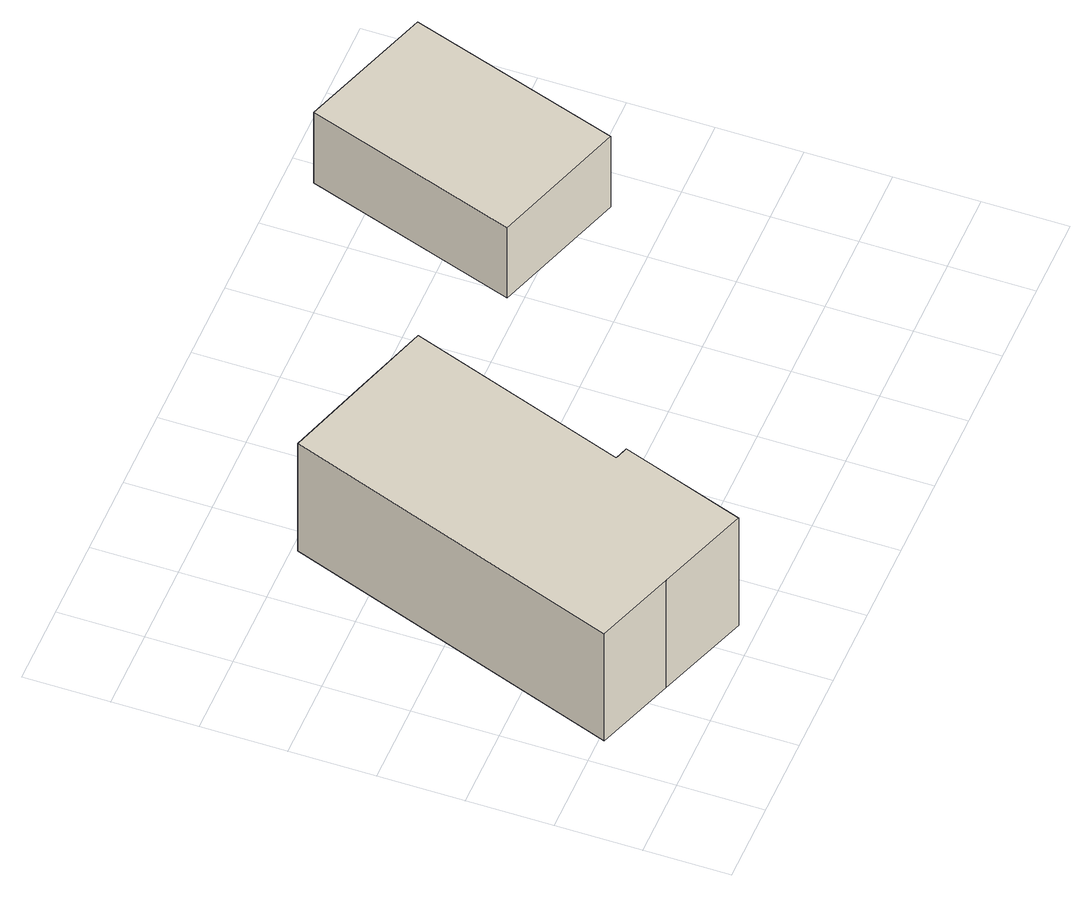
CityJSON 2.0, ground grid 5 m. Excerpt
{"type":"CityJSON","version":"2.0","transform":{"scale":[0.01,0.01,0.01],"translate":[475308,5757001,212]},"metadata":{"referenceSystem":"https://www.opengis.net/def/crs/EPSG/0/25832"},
"CityObjects":{
"building1":{"type":"Building","attributes":{"Gemeindeschluessel":"05711000","BezugspunktDach":"2000","function":"31001_1220","measuredHeight":10.18},"address":[{"country":"Germany","locality":"Bielefeld","thoroughfareNumber":"29","thoroughfareName":"Wöstenfeldweg"}],"geometry":[{"type":"Solid","lod":"1","boundaries":[[[[0,1,2,3,4,5,6,7]],[[8,9,10,11,12,13,14,15]],[[8,15,7,6]],[[9,8,6,5]],[[10,9,5,4]],[[11,10,4,3]],[[12,11,3,2]],[[13,12,2,1]],[[14,13,1,0]],[[15,14,0,7]]]]}]},
"building2":{"type":"Building","attributes":{"Gemeindeschluessel":"05711000","BezugspunktDach":"2000","function":"31001_1010","measuredHeight":7.59},"address":[{"country":"Germany","locality":"Bielefeld","thoroughfareNumber":"31","thoroughfareName":"Wöstenfeldweg"}],"geometry":[{"type":"Solid","lod":"1","boundaries":[[[[16,17,18,19]],[[20,21,22,23]],[[20,23,19,18]],[[21,20,18,17]],[[22,21,17,16]],[[23,22,16,19]]]]}]}
},
"vertices":[
[1266,824,955],[1718,2113,955],[1241,2270,955],[764,2427,955],[60,431,955],[535,263,955],[1090,67,955],[1346,797,955],[1090,67,128],[535,263,128],[60,431,128],[764,2427,128],[1241,2270,128],[1718,2113,128],[1266,824,128],[1346,797,128],
[3376,3335,548],[2963,2086,548],[3772,1810,548],[4181,3056,548],[3772,1810,6],[2963,2086,6],[3376,3335,6],[4181,3056,6]
]}
